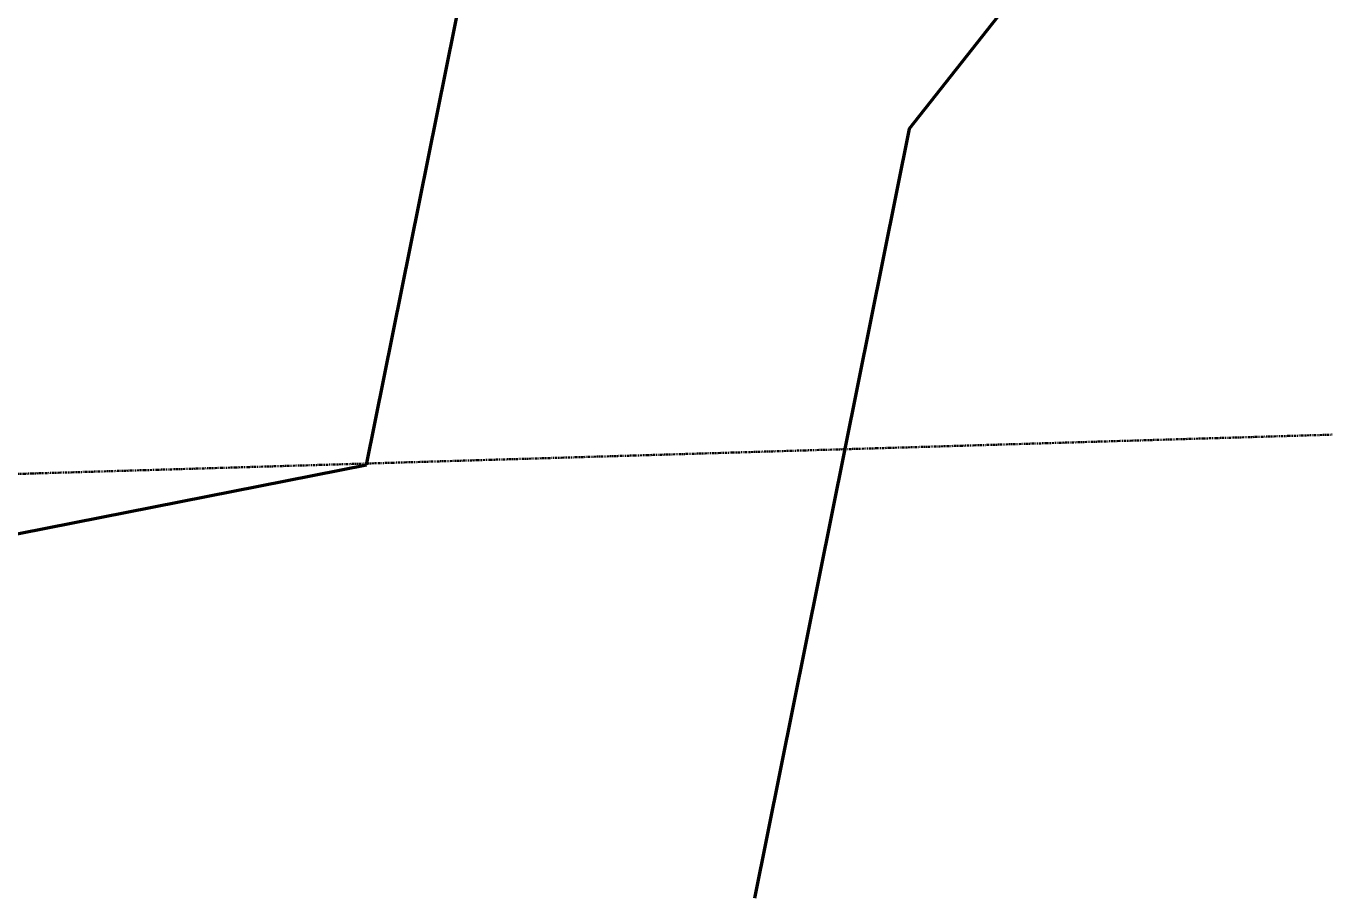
# Model space of a CAD drawing. Header units: inches. Extents: x -4235 to -464, y 9706 to 12425.
# Drawn here: x -3861.6 to -3663.1, y 9706.2 to 9839.6 of the extents above; entities that cross this region are included whole.
import ezdxf

# ---------------------------------------------------------------- set-up
doc = ezdxf.new("R2010")
doc.units = ezdxf.units.IN
doc.header["$MEASUREMENT"] = 0
doc.linetypes.add('Double Dash 3_8_', pattern=[1, 0.375, -0.125, 0.125, -0.125, 0.125, -0.125])
for name, color, linetype, lineweight in [('0-1', 7, 'Continuous', 5), ('C-PROP-LINE', 91, 'Double Dash 3_8_', 50), ('C-TOPO-MAJR-1', 253, 'Continuous', 70)]:
    doc.layers.add(name, color=color, linetype=linetype, lineweight=lineweight)

# ---------------------------------------------------------------- blocks, each defined once
blk = doc.blocks.new('CTR  - Topography_rvt-1-BACKGROUND - 1ST FLOOR')
at = {"layer": 'C-TOPO-MAJR-1'}
blk.add_line((-4003.99, 9733.99), (-3809.59, 9772.47), dxfattribs=at)
at = {"layer": 'C-TOPO-MAJR-1', "flags": 128}
for points in [[(-3676.48, 9887.44), (-3726.66, 9823.85), (-3750.3, 9706.2)], [(-3809.59, 9772.47), (-3792.05, 9859.75), (-3773.18, 9883.66)]]:
    blk.add_lwpolyline(points, dxfattribs=at)
blk = doc.blocks.new('Family - ___-1878357-BACKGROUND - 1ST FLOOR')
at = {"layer": 'C-PROP-LINE'}
for p, q in [((-3831.82, 9771.98), (-2096.45, 9823.93)), ((-3860.72, 9771.12), (-3831.82, 9771.98)), ((-3987.01, 9767.34), (-3860.72, 9771.12))]:
    blk.add_line(p, q, dxfattribs=at)

msp = doc.modelspace()

# ---------------------------------------------------------------- block references
at = {"layer": '0-1'}
msp.add_blockref('CTR  - Topography_rvt-1-BACKGROUND - 1ST FLOOR', (0, 0), dxfattribs=at)
at = {"layer": 'C-PROP-LINE'}
msp.add_blockref('Family - ___-1878357-BACKGROUND - 1ST FLOOR', (0, 0), dxfattribs=at)

doc.saveas('drawing.dxf')
